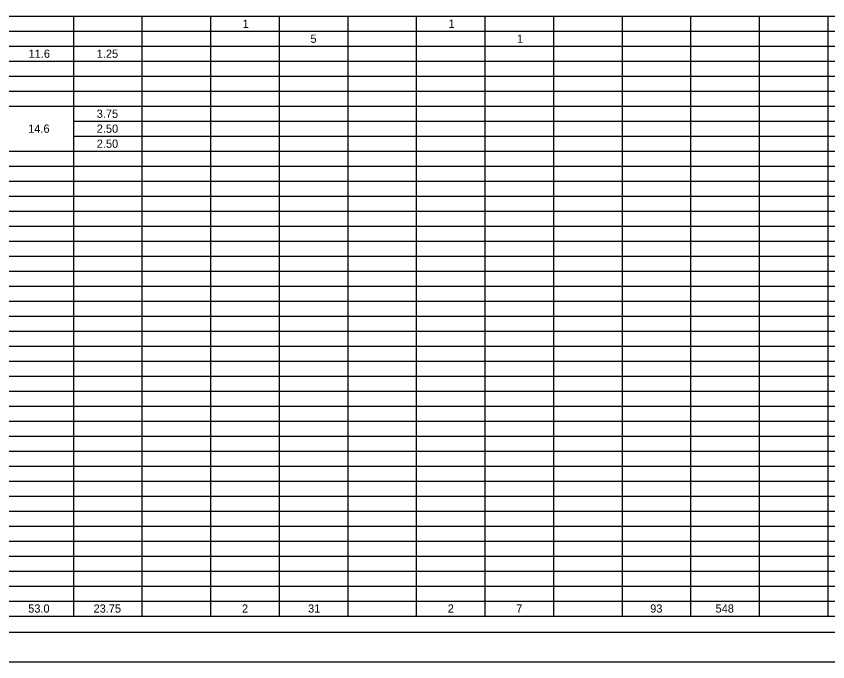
# Model space of a CAD drawing. Extents: x 0 to 34, y 0 to 22.
# Drawn here: x 11.59 to 25.42, y 0 to 11.01 of the extents above; entities that cross this region are included whole.
import ezdxf

# ---------------------------------------------------------------- set-up
doc = ezdxf.new("R2010")
doc.units = 0
for name, color, linetype in [('Default', 7, 'Continuous'), ('SH_Border', 7, 'Continuous'), ('SH_Cut_Line', 7, 'Continuous')]:
    doc.layers.add(name, color=color, linetype=linetype)

msp = doc.modelspace()

# ---------------------------------------------------------------- linework, layer by layer
at = {"layer": 'Default'}
for p, q in [((10.229, 11.006), (12.566, 11.006)), ((12.566, 11.006), (24.253, 11.006)), ((12.566, 11.006), (12.566, 10.495)), ((13.735, 11.006), (13.735, 10.495)), ((14.903, 11.006), (14.903, 10.495)), ((16.072, 11.006), (16.072, 10.495)), ((17.241, 11.006), (17.241, 10.495)), ((18.41, 11.006), (18.41, 10.495)), ((19.578, 11.006), (19.578, 10.495)), ((20.747, 11.006), (20.747, 10.495)), ((21.916, 11.006), (21.916, 10.495)), ((23.084, 11.006), (23.084, 10.495)), ((24.253, 11.006), (25.422, 11.006)), ((24.253, 11.006), (24.253, 10.495)), ((25.422, 11.006), (26.59, 11.006)), ((25.422, 11.006), (25.422, 10.495)), ((10.229, 10.75), (12.566, 10.75)), ((12.566, 10.75), (24.253, 10.75)), ((24.253, 10.75), (25.422, 10.75)), ((25.422, 10.75), (26.59, 10.75)), ((10.229, 10.495), (12.566, 10.495)), ((12.566, 10.495), (24.253, 10.495)), ((12.566, 10.495), (12.566, 9.728)), ((13.735, 10.495), (13.735, 9.728)), ((14.903, 10.495), (14.903, 9.728)), ((16.072, 10.495), (16.072, 9.728)), ((17.241, 10.495), (17.241, 9.728)), ((18.41, 10.495), (18.41, 9.728)), ((19.578, 10.495), (19.578, 9.728)), ((20.747, 10.495), (20.747, 9.728)), ((21.916, 10.495), (21.916, 9.728)), ((23.084, 10.495), (23.084, 9.728)), ((24.253, 10.495), (25.422, 10.495)), ((24.253, 10.495), (24.253, 9.728)), ((25.422, 10.495), (26.59, 10.495)), ((25.422, 10.495), (25.422, 9.728)), ((10.229, 10.239), (12.566, 10.239)), ((12.566, 10.239), (24.253, 10.239)), ((24.253, 10.239), (25.422, 10.239)), ((25.422, 10.239), (26.59, 10.239)), ((10.229, 9.983), (12.566, 9.983)), ((12.566, 9.983), (24.253, 9.983)), ((24.253, 9.983), (25.422, 9.983)), ((25.422, 9.983), (26.59, 9.983)), ((10.229, 9.728), (12.566, 9.728)), ((12.566, 9.728), (24.253, 9.728)), ((12.566, 9.728), (12.566, 9.217)), ((13.735, 9.728), (13.735, 9.217)), ((14.903, 9.728), (14.903, 9.217)), ((16.072, 9.728), (16.072, 9.217)), ((17.241, 9.728), (17.241, 9.217)), ((18.41, 9.728), (18.41, 9.217)), ((19.578, 9.728), (19.578, 9.217)), ((20.747, 9.728), (20.747, 9.217)), ((21.916, 9.728), (21.916, 9.217)), ((23.084, 9.728), (23.084, 9.217)), ((24.253, 9.728), (25.422, 9.728)), ((24.253, 9.728), (24.253, 9.217)), ((25.422, 9.728), (26.59, 9.728)), ((25.422, 9.728), (25.422, 9.217)), ((10.229, 9.472), (12.566, 9.472)), ((12.566, 9.472), (24.253, 9.472)), ((24.253, 9.472), (25.422, 9.472)), ((25.422, 9.472), (26.59, 9.472)), ((12.566, 9.217), (24.253, 9.217)), ((12.566, 9.217), (12.566, 8.45)), ((13.735, 9.217), (13.735, 8.45)), ((14.903, 9.217), (14.903, 8.45)), ((16.072, 9.217), (16.072, 8.45)), ((17.241, 9.217), (17.241, 8.45)), ((18.41, 9.217), (18.41, 8.45)), ((19.578, 9.217), (19.578, 8.45)), ((20.747, 9.217), (20.747, 8.45)), ((21.916, 9.217), (21.916, 8.45)), ((23.084, 9.217), (23.084, 8.45)), ((24.253, 9.217), (25.422, 9.217)), ((24.253, 9.217), (24.253, 8.45)), ((25.422, 9.217), (26.59, 9.217)), ((25.422, 9.217), (25.422, 8.45)), ((12.566, 8.961), (24.253, 8.961)), ((24.253, 8.961), (25.422, 8.961)), ((25.422, 8.961), (26.59, 8.961)), ((10.229, 8.705), (12.566, 8.705)), ((12.566, 8.705), (24.253, 8.705)), ((24.253, 8.705), (25.422, 8.705)), ((25.422, 8.705), (26.59, 8.705)), ((10.229, 8.45), (12.566, 8.45)), ((12.566, 8.45), (24.253, 8.45)), ((12.566, 8.45), (12.566, 7.938)), ((13.735, 8.45), (13.735, 7.938)), ((14.903, 8.45), (14.903, 7.938)), ((16.072, 8.45), (16.072, 7.938)), ((17.241, 8.45), (17.241, 7.938)), ((18.41, 8.45), (18.41, 7.938)), ((19.578, 8.45), (19.578, 7.938)), ((20.747, 8.45), (20.747, 7.938)), ((21.916, 8.45), (21.916, 7.938)), ((23.084, 8.45), (23.084, 7.938)), ((24.253, 8.45), (25.422, 8.45)), ((24.253, 8.45), (24.253, 7.938)), ((25.422, 8.45), (26.59, 8.45)), ((25.422, 8.45), (25.422, 7.938)), ((10.229, 8.194), (12.566, 8.194)), ((12.566, 8.194), (24.253, 8.194)), ((24.253, 8.194), (25.422, 8.194)), ((25.422, 8.194), (26.59, 8.194)), ((10.229, 7.938), (12.566, 7.938)), ((12.566, 7.938), (24.253, 7.938)), ((12.566, 7.938), (12.566, 2.57)), ((13.735, 7.938), (13.735, 2.57)), ((14.903, 7.938), (14.903, 2.57)), ((16.072, 7.938), (16.072, 2.57)), ((17.241, 7.938), (17.241, 2.57)), ((18.41, 7.938), (18.41, 2.57)), ((19.578, 7.938), (19.578, 2.57)), ((20.747, 7.938), (20.747, 2.57)), ((21.916, 7.938), (21.916, 2.57)), ((23.084, 7.938), (23.084, 2.57)), ((24.253, 7.938), (25.422, 7.938)), ((24.253, 7.938), (24.253, 2.57)), ((25.422, 7.938), (26.59, 7.938)), ((25.422, 7.938), (25.422, 2.57)), ((10.229, 7.683), (12.566, 7.683)), ((12.566, 7.683), (24.253, 7.683)), ((24.253, 7.683), (25.422, 7.683)), ((25.422, 7.683), (26.59, 7.683)), ((10.229, 7.427), (12.566, 7.427)), ((12.566, 7.427), (24.253, 7.427)), ((24.253, 7.427), (25.422, 7.427)), ((25.422, 7.427), (26.59, 7.427)), ((10.229, 7.171), (12.566, 7.171)), ((12.566, 7.171), (24.253, 7.171)), ((24.253, 7.171), (25.422, 7.171)), ((25.422, 7.171), (26.59, 7.171)), ((10.229, 6.916), (12.566, 6.916)), ((12.566, 6.916), (24.253, 6.916)), ((24.253, 6.916), (25.422, 6.916)), ((25.422, 6.916), (26.59, 6.916)), ((10.229, 6.66), (12.566, 6.66)), ((12.566, 6.66), (24.253, 6.66)), ((24.253, 6.66), (25.422, 6.66)), ((25.422, 6.66), (26.59, 6.66)), ((10.229, 6.404), (12.566, 6.404)), ((12.566, 6.404), (24.253, 6.404)), ((24.253, 6.404), (25.422, 6.404)), ((25.422, 6.404), (26.59, 6.404)), ((10.229, 6.149), (12.566, 6.149)), ((12.566, 6.149), (24.253, 6.149)), ((24.253, 6.149), (25.422, 6.149)), ((25.422, 6.149), (26.59, 6.149)), ((10.229, 5.893), (12.566, 5.893)), ((12.566, 5.893), (24.253, 5.893)), ((24.253, 5.893), (25.422, 5.893)), ((25.422, 5.893), (26.59, 5.893)), ((10.229, 5.637), (12.566, 5.637)), ((12.566, 5.637), (24.253, 5.637)), ((24.253, 5.637), (25.422, 5.637)), ((25.422, 5.637), (26.59, 5.637)), ((10.229, 5.382), (12.566, 5.382)), ((12.566, 5.382), (24.253, 5.382)), ((24.253, 5.382), (25.422, 5.382)), ((25.422, 5.382), (26.59, 5.382)), ((10.229, 5.126), (12.566, 5.126)), ((12.566, 5.126), (24.253, 5.126)), ((24.253, 5.126), (25.422, 5.126)), ((25.422, 5.126), (26.59, 5.126)), ((10.229, 4.87), (12.566, 4.87)), ((12.566, 4.87), (24.253, 4.87)), ((24.253, 4.87), (25.422, 4.87)), ((25.422, 4.87), (26.59, 4.87)), ((10.229, 4.615), (12.566, 4.615)), ((12.566, 4.615), (24.253, 4.615)), ((24.253, 4.615), (25.422, 4.615)), ((25.422, 4.615), (26.59, 4.615)), ((10.229, 4.359), (12.566, 4.359)), ((12.566, 4.359), (24.253, 4.359)), ((24.253, 4.359), (25.422, 4.359)), ((25.422, 4.359), (26.59, 4.359)), ((10.229, 4.103), (12.566, 4.103)), ((12.566, 4.103), (24.253, 4.103)), ((24.253, 4.103), (25.422, 4.103)), ((25.422, 4.103), (26.59, 4.103)), ((10.229, 3.848), (12.566, 3.848)), ((12.566, 3.848), (24.253, 3.848)), ((24.253, 3.848), (25.422, 3.848)), ((25.422, 3.848), (26.59, 3.848)), ((10.229, 3.592), (12.566, 3.592)), ((12.566, 3.592), (24.253, 3.592)), ((24.253, 3.592), (25.422, 3.592)), ((25.422, 3.592), (26.59, 3.592)), ((10.229, 3.337), (12.566, 3.337)), ((12.566, 3.337), (24.253, 3.337)), ((24.253, 3.337), (25.422, 3.337)), ((25.422, 3.337), (26.59, 3.337)), ((10.229, 3.081), (12.566, 3.081)), ((12.566, 3.081), (24.253, 3.081)), ((24.253, 3.081), (25.422, 3.081)), ((25.422, 3.081), (26.59, 3.081)), ((10.229, 2.825), (12.566, 2.825)), ((12.566, 2.825), (24.253, 2.825)), ((24.253, 2.825), (25.422, 2.825)), ((25.422, 2.825), (26.59, 2.825)), ((10.229, 2.57), (12.566, 2.57)), ((12.566, 2.57), (24.253, 2.57)), ((12.566, 2.57), (12.566, 2.314)), ((13.735, 2.57), (13.735, 2.314)), ((14.903, 2.57), (14.903, 2.314)), ((16.072, 2.57), (16.072, 2.314)), ((17.241, 2.57), (17.241, 2.314)), ((18.41, 2.57), (18.41, 2.314)), ((19.578, 2.57), (19.578, 2.314)), ((20.747, 2.57), (20.747, 2.314)), ((21.916, 2.57), (21.916, 2.314)), ((23.084, 2.57), (23.084, 2.314)), ((24.253, 2.57), (25.422, 2.57)), ((24.253, 2.57), (24.253, 2.314)), ((25.422, 2.57), (26.59, 2.57)), ((25.422, 2.57), (25.422, 2.314)), ((10.229, 2.314), (12.566, 2.314)), ((12.566, 2.314), (24.253, 2.314)), ((12.566, 2.314), (12.566, 1.291)), ((13.735, 2.314), (13.735, 1.291)), ((14.903, 2.314), (14.903, 1.291)), ((16.072, 2.314), (16.072, 1.291)), ((17.241, 2.314), (17.241, 1.291)), ((18.41, 2.314), (18.41, 1.291)), ((19.578, 2.314), (19.578, 1.291)), ((20.747, 2.314), (20.747, 1.291)), ((21.916, 2.314), (21.916, 1.291)), ((23.084, 2.314), (23.084, 1.291)), ((24.253, 2.314), (25.422, 2.314)), ((24.253, 2.314), (24.253, 1.291)), ((25.422, 2.314), (26.59, 2.314)), ((25.422, 2.314), (25.422, 1.291)), ((10.229, 2.058), (12.566, 2.058)), ((12.566, 2.058), (24.253, 2.058)), ((24.253, 2.058), (25.422, 2.058)), ((25.422, 2.058), (26.59, 2.058)), ((10.229, 1.803), (12.566, 1.803)), ((12.566, 1.803), (24.253, 1.803)), ((24.253, 1.803), (25.422, 1.803)), ((25.422, 1.803), (26.59, 1.803)), ((10.229, 1.547), (12.566, 1.547)), ((12.566, 1.547), (24.253, 1.547)), ((24.253, 1.547), (25.422, 1.547)), ((25.422, 1.547), (26.59, 1.547)), ((10.229, 1.291), (12.566, 1.291)), ((12.566, 1.291), (24.253, 1.291)), ((12.566, 1.291), (12.566, 1.036)), ((13.735, 1.291), (13.735, 1.036)), ((14.903, 1.291), (14.903, 1.036)), ((16.072, 1.291), (16.072, 1.036)), ((17.241, 1.291), (17.241, 1.036)), ((18.41, 1.291), (18.41, 1.036)), ((19.578, 1.291), (19.578, 1.036)), ((20.747, 1.291), (20.747, 1.036)), ((21.916, 1.291), (21.916, 1.036)), ((23.084, 1.291), (23.084, 1.036)), ((24.253, 1.291), (25.422, 1.291)), ((24.253, 1.291), (24.253, 1.036)), ((25.422, 1.291), (26.59, 1.291)), ((25.422, 1.291), (25.422, 1.036)), ((10.229, 1.036), (12.566, 1.036)), ((12.566, 1.036), (24.253, 1.036)), ((12.566, 1.036), (12.566, 0.78)), ((13.735, 1.036), (13.735, 0.78)), ((14.903, 1.036), (14.903, 0.78)), ((16.072, 1.036), (16.072, 0.78)), ((17.241, 1.036), (17.241, 0.78)), ((18.41, 1.036), (18.41, 0.78)), ((19.578, 1.036), (19.578, 0.78)), ((20.747, 1.036), (20.747, 0.78)), ((21.916, 1.036), (21.916, 0.78)), ((23.084, 1.036), (23.084, 0.78)), ((24.253, 1.036), (25.422, 1.036)), ((24.253, 1.036), (24.253, 0.78)), ((25.422, 1.036), (26.59, 1.036)), ((25.422, 1.036), (25.422, 0.78)), ((10.229, 0.78), (12.566, 0.78)), ((12.566, 0.78), (24.253, 0.78)), ((24.253, 0.78), (25.422, 0.78)), ((25.422, 0.78), (26.59, 0.78))]:
    msp.add_line(p, q, dxfattribs=at)
at = {"layer": 'SH_Border'}
msp.add_lwpolyline([(1.5, 21.5), (33.5, 21.5), (33.5, 0.5), (1.5, 0.5)], close=True, dxfattribs=at)
at = {"layer": 'SH_Cut_Line'}
msp.add_lwpolyline([(0, 0), (34, 0), (34, 22), (0, 22)], close=True, dxfattribs=at)

# ---------------------------------------------------------------- texts
at = {"layer": 'Default'}
for s, p in [('1', (15.451, 10.808)), ('1', (18.958, 10.808)), ('5', (16.606, 10.553)), ('1', (20.126, 10.553)), ('11.6', (11.803, 10.297)), ('1.25', (12.964, 10.297)), ('3.75', (12.964, 9.274)), ('14.6', (11.796, 9.019)), ('2.50', (12.965, 9.019)), ('2.50', (12.965, 8.763)), ('53.0', (11.796, 0.838)), ('23.75', (12.91, 0.838)), ('2', (15.439, 0.838)), ('31', (16.566, 0.838)), ('2', (18.945, 0.838)), ('7', (20.113, 0.838)), ('93', (22.396, 0.838)), ('548', (23.51, 0.838))]:
    msp.add_text(s, height=0.14, dxfattribs=at).set_placement(p)

doc.saveas('drawing.dxf')
